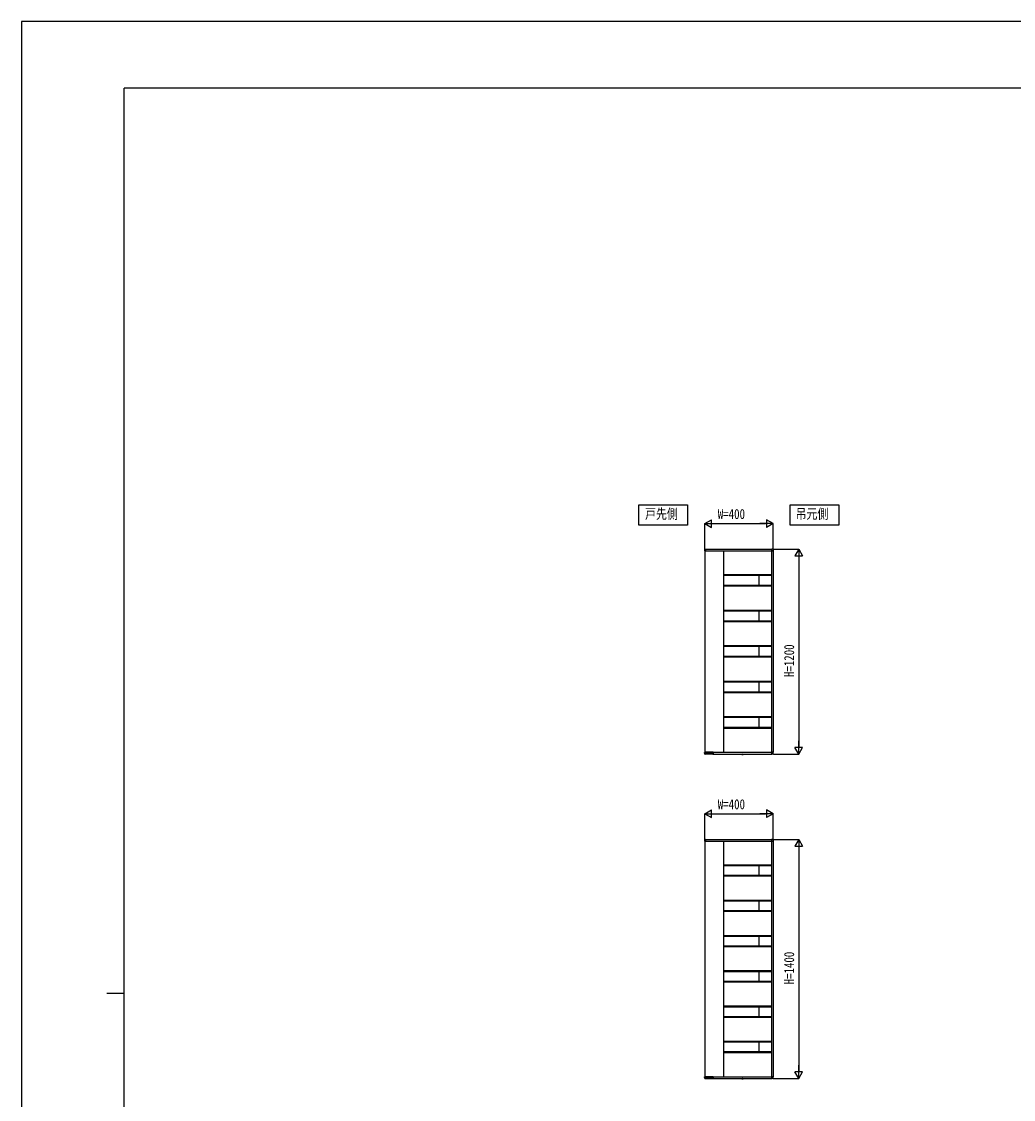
# Model space of a CAD drawing. Units: millimetres, scale not verified. Extents: x -8410 to 8410, y -5940 to 5940.
# Drawn here: x -8410 to -2602, y -373 to 5940 of the extents above; entities that cross this region are included whole.
import ezdxf
from ezdxf.enums import TextEntityAlignment as Align

# ---------------------------------------------------------------- set-up
doc = ezdxf.new("R2010")
doc.units = ezdxf.units.MM
doc.header["$LTSCALE"] = 30
for name, color, linetype in [('0-1_USER1', 3, 'Continuous'), ('0-2_YKK_A1', 4, 'Continuous'), ('0-3_YKK_D', 6, 'Continuous'), ('0-4_YKK_ZWAK', 7, 'Continuous')]:
    doc.layers.add(name, color=color, linetype=linetype)
doc.styles.add('ＭＳ ゴシック', font='')
doc.styles.get('ＭＳ ゴシック').set_extended_font_data('MS Gothic')

msp = doc.modelspace()

# ---------------------------------------------------------------- linework, layer by layer
at = {"layer": '0-1_USER1'}
for points in [[(-4795.29, 2990), (-4795.29, 3110), (-4509.96, 3110), (-4509.96, 2990)], [(-3909.96, 2990), (-3909.96, 3110), (-3624.63, 3110), (-3624.63, 2990)]]:
    msp.add_lwpolyline(points, close=True, dxfattribs=at)
at = {"layer": '0-2_YKK_A1'}
for p, q in [((-4410.46, 2848.63), (-4410.46, 2840.5)), ((-4409.05, 2850.13), (-4403.49, 2850.47)), ((-4402.96, 2850), (-4016.96, 2850)), ((-4402.96, 2840), (-4402.96, 2850)), ((-4402.96, 2840.3), (-4402.96, 2849.97)), ((-4016.96, 2840), (-4016.96, 2850)), ((-4016.96, 2840.3), (-4016.96, 2849.97)), ((-4010.87, 2850.13), (-4016.43, 2850.47)), ((-4009.46, 2848.63), (-4009.46, 2840.5)), ((-4409.96, 2840), (-4409.96, 1660)), ((-4409.96, 2840), (-4009.96, 2840)), ((-4409.96, 2840), (-4403.26, 2840)), ((-4403.26, 2840), (-4403.26, 2840)), ((-4299.96, 2840), (-4299.96, 1660)), ((-4018.96, 2840), (-4018.96, 1660)), ((-4009.96, 2840), (-4016.66, 2840)), ((-4016.66, 2840), (-4016.66, 2840)), ((-4009.96, 2840), (-4009.96, 1660)), ((-4018.96, 2699.5), (-4299.96, 2699.5)), ((-4018.96, 2698.5), (-4299.96, 2698.5)), ((-4018.96, 2695.44), (-4299.96, 2695.44)), ((-4018.96, 2695), (-4299.96, 2695)), ((-4093.96, 2695), (-4093.96, 2637)), ((-4018.96, 2637), (-4299.96, 2637)), ((-4018.96, 2636.56), (-4299.96, 2636.56)), ((-4018.96, 2633.5), (-4299.96, 2633.5)), ((-4018.96, 2632.5), (-4299.96, 2632.5)), ((-4018.96, 2491.5), (-4299.96, 2491.5)), ((-4018.96, 2490.5), (-4299.96, 2490.5)), ((-4018.96, 2487.44), (-4299.96, 2487.44)), ((-4018.96, 2487), (-4299.96, 2487)), ((-4093.96, 2487), (-4093.96, 2429)), ((-4018.96, 2429), (-4299.96, 2429)), ((-4018.96, 2428.56), (-4299.96, 2428.56)), ((-4018.96, 2425.5), (-4299.96, 2425.5)), ((-4018.96, 2424.5), (-4299.96, 2424.5)), ((-4018.96, 2283.5), (-4299.96, 2283.5)), ((-4018.96, 2282.5), (-4299.96, 2282.5)), ((-4018.96, 2279.44), (-4299.96, 2279.44)), ((-4018.96, 2279), (-4299.96, 2279)), ((-4093.96, 2279), (-4093.96, 2221)), ((-4018.96, 2221), (-4299.96, 2221)), ((-4018.96, 2220.56), (-4299.96, 2220.56)), ((-4018.96, 2217.5), (-4299.96, 2217.5)), ((-4018.96, 2216.5), (-4299.96, 2216.5)), ((-4018.96, 2075.5), (-4299.96, 2075.5)), ((-4018.96, 2074.5), (-4299.96, 2074.5)), ((-4018.96, 2071.44), (-4299.96, 2071.44)), ((-4018.96, 2071), (-4299.96, 2071)), ((-4093.96, 2071), (-4093.96, 2013)), ((-4018.96, 2013), (-4299.96, 2013)), ((-4018.96, 2012.56), (-4299.96, 2012.56)), ((-4018.96, 2009.5), (-4299.96, 2009.5)), ((-4018.96, 2008.5), (-4299.96, 2008.5)), ((-4018.96, 1867.5), (-4299.96, 1867.5)), ((-4018.96, 1866.5), (-4299.96, 1866.5)), ((-4018.96, 1863.44), (-4299.96, 1863.44)), ((-4018.96, 1863), (-4299.96, 1863)), ((-4093.96, 1863), (-4093.96, 1805)), ((-4018.96, 1805), (-4299.96, 1805)), ((-4018.96, 1804.56), (-4299.96, 1804.56)), ((-4018.96, 1801.5), (-4299.96, 1801.5)), ((-4018.96, 1800.5), (-4299.96, 1800.5)), ((-4409.85, 1649.97), (-4410.43, 1659.47)), ((-4409.96, 1660), (-4009.96, 1660)), ((-4360.26, 1660), (-4409.93, 1660)), ((-4408.6, 1649.5), (-4409.35, 1649.5)), ((-4408.1, 1649.99), (-4408.07, 1651.81)), ((-4408.09, 1650.5), (-4361.79, 1650.5)), ((-4387.17, 1652.1), (-4407.75, 1652.1)), ((-4386.85, 1651.81), (-4386.84, 1650.99)), ((-4385.12, 1650.99), (-4385.1, 1651.81)), ((-4378.13, 1652.1), (-4384.79, 1652.1)), ((-4377.82, 1651.81), (-4377.8, 1650.99)), ((-4376.08, 1650.99), (-4376.07, 1651.81)), ((-4362.13, 1652.1), (-4375.75, 1652.1)), ((-4365.86, 1652.1), (-4365.84, 1650.99)), ((-4361.82, 1651.81), (-4361.79, 1650.01)), ((-4360.46, 1649.52), (-4361.29, 1649.52)), ((-4359.96, 1659.7), (-4359.96, 1650.02)), ((-4359.66, 1660), (-4359.66, 1650)), ((-4359.66, 1650), (-4016.96, 1650)), ((-4192.22, 1649.5), (-4192.13, 1650)), ((-4192.22, 1649.5), (-4192.05, 1648.53)), ((-4192.22, 1649.5), (-4184.4, 1649.5)), ((-4192.13, 1650), (-4184.49, 1650)), ((-4188.31, 1645.8), (-4188.31, 1650)), ((-4184.4, 1649.5), (-4184.57, 1648.53)), ((-4184.4, 1649.5), (-4184.49, 1650)), ((-4016.96, 1650), (-4016.96, 1660)), ((-4016.96, 1659.7), (-4016.96, 1650.03)), ((-4009.96, 1660), (-4016.66, 1660)), ((-4016.66, 1660), (-4016.66, 1660)), ((-4010.87, 1649.87), (-4016.43, 1649.53)), ((-4009.46, 1651.37), (-4009.46, 1659.5)), ((-4410.46, 1148.63), (-4410.46, 1140.5)), ((-4409.96, 1140), (-4409.96, -240)), ((-4409.96, 1140), (-4009.96, 1140)), ((-4409.96, 1140), (-4403.26, 1140)), ((-4409.05, 1150.13), (-4403.49, 1150.47)), ((-4403.26, 1140), (-4403.26, 1140)), ((-4402.96, 1150), (-4016.96, 1150)), ((-4402.96, 1140), (-4402.96, 1150)), ((-4402.96, 1140.3), (-4402.96, 1149.97)), ((-4299.96, 1140), (-4299.96, -240)), ((-4018.96, 1140), (-4018.96, -240)), ((-4016.96, 1140), (-4016.96, 1150)), ((-4016.96, 1140.3), (-4016.96, 1149.97)), ((-4009.96, 1140), (-4016.66, 1140)), ((-4016.66, 1140), (-4016.66, 1140)), ((-4010.87, 1150.13), (-4016.43, 1150.47)), ((-4009.96, 1140), (-4009.96, -240)), ((-4009.46, 1148.63), (-4009.46, 1140.5)), ((-4018.96, 999.5), (-4299.96, 999.5)), ((-4018.96, 998.5), (-4299.96, 998.5)), ((-4018.96, 995.44), (-4299.96, 995.44)), ((-4018.96, 995), (-4299.96, 995)), ((-4093.96, 995), (-4093.96, 938.34)), ((-4018.96, 938.34), (-4299.96, 938.34)), ((-4018.96, 937.9), (-4299.96, 937.9)), ((-4018.96, 934.84), (-4299.96, 934.84)), ((-4018.96, 933.84), (-4299.96, 933.84)), ((-4018.96, 792.84), (-4299.96, 792.84)), ((-4018.96, 791.84), (-4299.96, 791.84)), ((-4018.96, 788.78), (-4299.96, 788.78)), ((-4018.96, 788.34), (-4299.96, 788.34)), ((-4093.96, 788.34), (-4093.96, 731.67)), ((-4018.96, 731.67), (-4299.96, 731.67)), ((-4018.96, 731.23), (-4299.96, 731.23)), ((-4018.96, 728.17), (-4299.96, 728.17)), ((-4018.96, 727.17), (-4299.96, 727.17)), ((-4018.96, 586.17), (-4299.96, 586.17)), ((-4018.96, 585.17), (-4299.96, 585.17)), ((-4018.96, 582.11), (-4299.96, 582.11)), ((-4018.96, 581.67), (-4299.96, 581.67)), ((-4093.96, 581.67), (-4093.96, 525)), ((-4018.96, 525), (-4299.96, 525)), ((-4018.96, 524.56), (-4299.96, 524.56)), ((-4018.96, 521.5), (-4299.96, 521.5)), ((-4018.96, 520.5), (-4299.96, 520.5)), ((-4018.96, 379.5), (-4299.96, 379.5)), ((-4018.96, 378.5), (-4299.96, 378.5)), ((-4018.96, 375.44), (-4299.96, 375.44)), ((-4018.96, 375), (-4299.96, 375)), ((-4018.96, 318.33), (-4299.96, 318.33)), ((-4018.96, 317.89), (-4299.96, 317.89)), ((-4093.96, 375), (-4093.96, 318.33)), ((-4018.96, 314.83), (-4299.96, 314.83)), ((-4018.96, 313.83), (-4299.96, 313.83)), ((-4018.96, 172.83), (-4299.96, 172.83)), ((-4018.96, 171.83), (-4299.96, 171.83)), ((-4018.96, 168.77), (-4299.96, 168.77)), ((-4018.96, 168.33), (-4299.96, 168.33)), ((-4093.96, 168.33), (-4093.96, 111.66)), ((-4018.96, 111.66), (-4299.96, 111.66)), ((-4018.96, 111.22), (-4299.96, 111.22)), ((-4018.96, 108.16), (-4299.96, 108.16)), ((-4018.96, 107.16), (-4299.96, 107.16)), ((-4018.96, -33.84), (-4299.96, -33.84)), ((-4018.96, -34.84), (-4299.96, -34.84)), ((-4018.96, -37.9), (-4299.96, -37.9)), ((-4018.96, -38.34), (-4299.96, -38.34)), ((-4093.96, -38.34), (-4093.96, -95)), ((-4018.96, -95), (-4299.96, -95)), ((-4018.96, -95.44), (-4299.96, -95.44)), ((-4018.96, -98.5), (-4299.96, -98.5)), ((-4018.96, -99.5), (-4299.96, -99.5)), ((-4409.85, -250.03), (-4410.43, -240.53)), ((-4409.96, -240), (-4009.96, -240)), ((-4360.26, -240), (-4409.93, -240)), ((-4408.6, -250.5), (-4409.35, -250.5)), ((-4408.1, -250.01), (-4408.07, -248.19)), ((-4408.09, -249.5), (-4361.79, -249.5)), ((-4387.17, -247.9), (-4407.75, -247.9)), ((-4386.85, -248.19), (-4386.84, -249.01)), ((-4385.12, -249.01), (-4385.1, -248.19)), ((-4378.13, -247.9), (-4384.79, -247.9)), ((-4377.82, -248.19), (-4377.8, -249.01)), ((-4376.08, -249.01), (-4376.07, -248.19)), ((-4362.13, -247.9), (-4375.75, -247.9)), ((-4365.86, -247.9), (-4365.84, -249.01)), ((-4361.82, -248.19), (-4361.79, -249.99)), ((-4360.46, -250.48), (-4361.29, -250.48)), ((-4359.96, -240.3), (-4359.96, -249.98)), ((-4359.66, -240), (-4359.66, -250)), ((-4359.66, -250), (-4016.96, -250)), ((-4192.22, -250.5), (-4192.13, -250)), ((-4192.22, -250.5), (-4192.05, -251.47)), ((-4192.22, -250.5), (-4184.4, -250.5)), ((-4192.13, -250), (-4184.49, -250)), ((-4188.31, -254.2), (-4188.31, -250)), ((-4184.4, -250.5), (-4184.57, -251.47)), ((-4184.4, -250.5), (-4184.49, -250)), ((-4016.96, -250), (-4016.96, -240)), ((-4016.96, -240.3), (-4016.96, -249.97)), ((-4009.96, -240), (-4016.66, -240)), ((-4016.66, -240), (-4016.66, -240)), ((-4010.87, -250.13), (-4016.43, -250.47)), ((-4009.46, -248.63), (-4009.46, -240.5))]:
    msp.add_line(p, q, dxfattribs=at)
for points in [[(-4407.75, 1652.1), (-4407.89, 1652.07), (-4407.97, 1652.02), (-4408.01, 1651.97), (-4408.04, 1651.91), (-4408.06, 1651.86), (-4408.07, 1651.81)], [(-4386.85, 1651.81), (-4386.86, 1651.85), (-4386.87, 1651.9), (-4386.89, 1651.95), (-4386.92, 1651.99), (-4386.97, 1652.04), (-4387.05, 1652.08), (-4387.17, 1652.1)], [(-4384.79, 1652.1), (-4384.92, 1652.07), (-4385, 1652.02), (-4385.05, 1651.97), (-4385.08, 1651.91), (-4385.09, 1651.86), (-4385.1, 1651.81)], [(-4377.82, 1651.81), (-4377.82, 1651.85), (-4377.83, 1651.9), (-4377.86, 1651.95), (-4377.89, 1651.99), (-4377.94, 1652.04), (-4378.01, 1652.08), (-4378.13, 1652.1)], [(-4375.75, 1652.1), (-4375.89, 1652.07), (-4375.97, 1652.02), (-4376.01, 1651.97), (-4376.04, 1651.91), (-4376.06, 1651.86), (-4376.07, 1651.81)], [(-4361.82, 1651.81), (-4361.82, 1651.85), (-4361.83, 1651.9), (-4361.86, 1651.95), (-4361.89, 1651.99), (-4361.94, 1652.04), (-4362.01, 1652.08), (-4362.13, 1652.1)], [(-4190.61, 1647.42), (-4189.46, 1649.74), (-4188.31, 1650.35)], [(-4186.01, 1647.42), (-4187.17, 1649.74), (-4188.31, 1650.35)], [(-4407.75, -247.9), (-4407.89, -247.93), (-4407.97, -247.98), (-4408.01, -248.03), (-4408.04, -248.09), (-4408.06, -248.14), (-4408.07, -248.19)], [(-4386.85, -248.19), (-4386.86, -248.15), (-4386.87, -248.1), (-4386.89, -248.05), (-4386.92, -248.01), (-4386.97, -247.96), (-4387.05, -247.92), (-4387.17, -247.9)], [(-4384.79, -247.9), (-4384.92, -247.93), (-4385, -247.98), (-4385.05, -248.03), (-4385.08, -248.09), (-4385.09, -248.14), (-4385.1, -248.19)], [(-4377.82, -248.19), (-4377.82, -248.15), (-4377.83, -248.1), (-4377.86, -248.05), (-4377.89, -248.01), (-4377.94, -247.96), (-4378.01, -247.92), (-4378.13, -247.9)], [(-4375.75, -247.9), (-4375.89, -247.93), (-4375.97, -247.98), (-4376.01, -248.03), (-4376.04, -248.09), (-4376.06, -248.14), (-4376.07, -248.19)], [(-4361.82, -248.19), (-4361.82, -248.15), (-4361.83, -248.1), (-4361.86, -248.05), (-4361.89, -248.01), (-4361.94, -247.96), (-4362.01, -247.92), (-4362.13, -247.9)], [(-4190.61, -252.58), (-4189.46, -250.26), (-4188.31, -249.65)], [(-4186.01, -252.58), (-4187.17, -250.26), (-4188.31, -249.65)]]:
    msp.add_lwpolyline(points, dxfattribs=at)
for centre, radius, start, end in [((-4408.96, 2848.63), 1.5, 93.5, 180), ((-4403.46, 2849.97), 0.5, 0, 93.5), ((-4016.46, 2849.97), 0.5, 86.5, 180), ((-4010.96, 2848.63), 1.5, 0, 86.5), ((-4409.96, 2840.5), 0.5, 180, 270), ((-4403.26, 2840.3), 0.3, 270, 0), ((-4016.66, 2840.3), 0.3, 180, 270), ((-4009.96, 2840.5), 0.5, 270, 0), ((-4409.93, 1659.5), 0.5, 90, 183.5), ((-4409.35, 1650), 0.5, 183.5, 269.21081), ((-4408.6, 1650), 0.5, 269.18971, 359), ((-4386.34, 1651), 0.5, 181, 270), ((-4385.62, 1651), 0.5, 270, 359), ((-4377.3, 1651), 0.5, 181, 270), ((-4376.58, 1651), 0.5, 270, 359), ((-4365.34, 1651), 0.5, 181, 270), ((-4361.29, 1650.02), 0.5, 181.0014, 270.00152), ((-4360.46, 1650.02), 0.5, 270, 0), ((-4360.26, 1659.7), 0.3, 0, 90), ((-4191.16, 1648.68), 0.9, 190, 239.36409), ((-4188.31, 1653.5), 6.5, 239.36409, 300.63591), ((-4185.46, 1648.68), 0.9, 300.63591, 350), ((-4016.66, 1659.7), 0.3, 90, 180), ((-4016.46, 1650.03), 0.5, 180, 273.5), ((-4010.96, 1651.37), 1.5, 273.5, 0), ((-4009.96, 1659.5), 0.5, 0, 90), ((-4408.96, 1148.63), 1.5, 93.5, 180), ((-4409.96, 1140.5), 0.5, 180, 270), ((-4403.46, 1149.97), 0.5, 0, 93.5), ((-4403.26, 1140.3), 0.3, 270, 0), ((-4016.46, 1149.97), 0.5, 86.5, 180), ((-4016.66, 1140.3), 0.3, 180, 270), ((-4010.96, 1148.63), 1.5, 0, 86.5), ((-4009.96, 1140.5), 0.5, 270, 0), ((-4409.93, -240.5), 0.5, 90, 183.5), ((-4409.35, -250), 0.5, 183.5, 269.21081), ((-4408.6, -250), 0.5, 269.18971, 359), ((-4386.34, -249), 0.5, 181, 270), ((-4385.62, -249), 0.5, 270, 359), ((-4377.3, -249), 0.5, 181, 270), ((-4376.58, -249), 0.5, 270, 359), ((-4365.34, -249), 0.5, 181, 270), ((-4361.29, -249.98), 0.5, 181.0014, 270.00152), ((-4360.46, -249.98), 0.5, 270, 0), ((-4360.26, -240.3), 0.3, 0, 90), ((-4191.16, -251.32), 0.9, 190, 239.36409), ((-4188.31, -246.5), 6.5, 239.36409, 300.63591), ((-4185.46, -251.32), 0.9, 300.63591, 350), ((-4016.66, -240.3), 0.3, 90, 180), ((-4016.46, -249.97), 0.5, 180, 273.5), ((-4010.96, -248.63), 1.5, 273.5, 0), ((-4009.96, -240.5), 0.5, 0, 90)]:
    msp.add_arc(centre, radius, start, end, dxfattribs=at)
at = {"layer": '0-3_YKK_D'}
for p, q in [((-4409.96, 3000), (-4370.99, 3022.5)), ((-4409.96, 2852), (-4409.96, 3001)), ((-4409.96, 3000), (-4370.99, 2977.5)), ((-4409.96, 3000), (-4332.02, 3000)), ((-4370.99, 2977.5), (-4370.99, 3022.5)), ((-4364.96, 3000), (-4054.96, 3000)), ((-4009.96, 3000), (-4087.9, 3000)), ((-4009.96, 3000), (-4048.93, 3022.5)), ((-4048.93, 3022.5), (-4048.93, 2977.5)), ((-4009.96, 3000), (-4048.93, 2977.5)), ((-4009.96, 2852), (-4009.96, 3001)), ((-4007.96, 2850), (-3858.96, 2850)), ((-3859.96, 2850), (-3882.46, 2811.03)), ((-3859.96, 2850), (-3837.46, 2811.03)), ((-3859.96, 2850), (-3859.96, 2772.06)), ((-3882.46, 2811.03), (-3837.46, 2811.03)), ((-3859.96, 2805), (-3859.96, 1695)), ((-3859.96, 1650), (-3859.96, 1727.94)), ((-4007.96, 1650), (-3858.96, 1650)), ((-3859.96, 1650), (-3882.46, 1688.97)), ((-3837.46, 1688.97), (-3882.46, 1688.97)), ((-3859.96, 1650), (-3837.46, 1688.97)), ((-4409.96, 1300), (-4370.99, 1322.5)), ((-4409.96, 1152), (-4409.96, 1301)), ((-4409.96, 1300), (-4370.99, 1277.5)), ((-4409.96, 1300), (-4332.02, 1300)), ((-4370.99, 1277.5), (-4370.99, 1322.5)), ((-4364.96, 1300), (-4054.96, 1300)), ((-4009.96, 1300), (-4087.9, 1300)), ((-4009.96, 1300), (-4048.93, 1322.5)), ((-4048.93, 1322.5), (-4048.93, 1277.5)), ((-4009.96, 1300), (-4048.93, 1277.5)), ((-4009.96, 1152), (-4009.96, 1301)), ((-4007.96, 1150), (-3858.96, 1150)), ((-3859.96, 1150), (-3882.46, 1111.03)), ((-3859.96, 1150), (-3837.46, 1111.03)), ((-3859.96, 1150), (-3859.96, 1072.06)), ((-3882.46, 1111.03), (-3837.46, 1111.03)), ((-3859.96, 1105), (-3859.96, -205)), ((-3859.96, -250), (-3859.96, -172.06)), ((-4007.96, -250), (-3858.96, -250)), ((-3859.96, -250), (-3882.46, -211.03)), ((-3837.46, -211.03), (-3882.46, -211.03)), ((-3859.96, -250), (-3837.46, -211.03))]:
    msp.add_line(p, q, dxfattribs=at)
at = {"layer": '0-4_YKK_ZWAK'}
for p, q in [((7790.04, 5550), (-7809.96, 5550)), ((-7809.96, -5050), (-7809.96, 5550)), ((-7909.96, 250), (-7809.96, 250))]:
    msp.add_line(p, q, dxfattribs=at)
msp.add_lwpolyline([(-8410, -5940), (8410, -5940), (8410, 5940), (-8410, 5940)], close=True, dxfattribs=at)

# ---------------------------------------------------------------- texts
at = {"layer": '0-1_USER1', "style": 'ＭＳ ゴシック', "width": 0.8}
for s, p in [('戸先側', (-4759.29, 3010)), ('吊元側', (-3878.23, 3010))]:
    msp.add_text(s, height=58.65, dxfattribs=at).set_placement(p, align=Align.BOTTOM_LEFT)
at = {"layer": '0-3_YKK_D', "style": 'ＭＳ ゴシック', "width": 0.8}
for p in [(-4333.69, 3009), (-4333.69, 1309)]:
    msp.add_text('W=400', height=58.65, dxfattribs=at).set_placement(p, align=Align.BOTTOM_LEFT)
for s, p in [('H=1200', (-3868.96, 2100.67)), ('H=1400', (-3868.96, 300.67))]:
    msp.add_text(s, height=58.65, rotation=90, dxfattribs=at).set_placement(p, align=Align.BOTTOM_LEFT)

doc.saveas('drawing.dxf')
